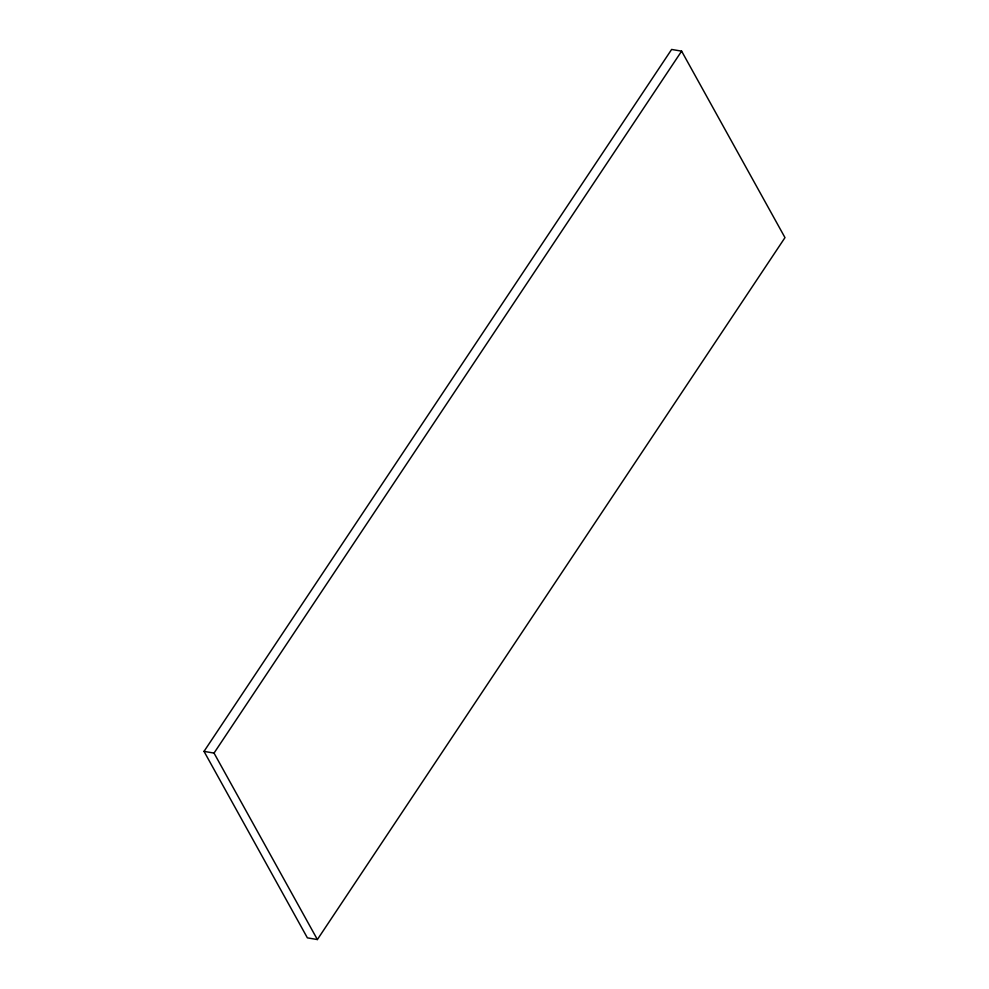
<?xml version="1.0" encoding="UTF-8"?>
<svg xmlns="http://www.w3.org/2000/svg" width="989" height="989" viewBox="0 0 989 989"><rect width="100%" height="100%" fill="white"/><g stroke="black" fill="none" stroke-linecap="round" stroke-linejoin="round"><path stroke-width="1.48" d="M204.018 751.38L671.618 49.45L681.619 51.144L784.982 237.62L317.382 939.55L307.381 937.856L204.018 751.38L214.032 753.086L317.382 939.55M214.032 753.086L681.619 51.144"/></g></svg>
